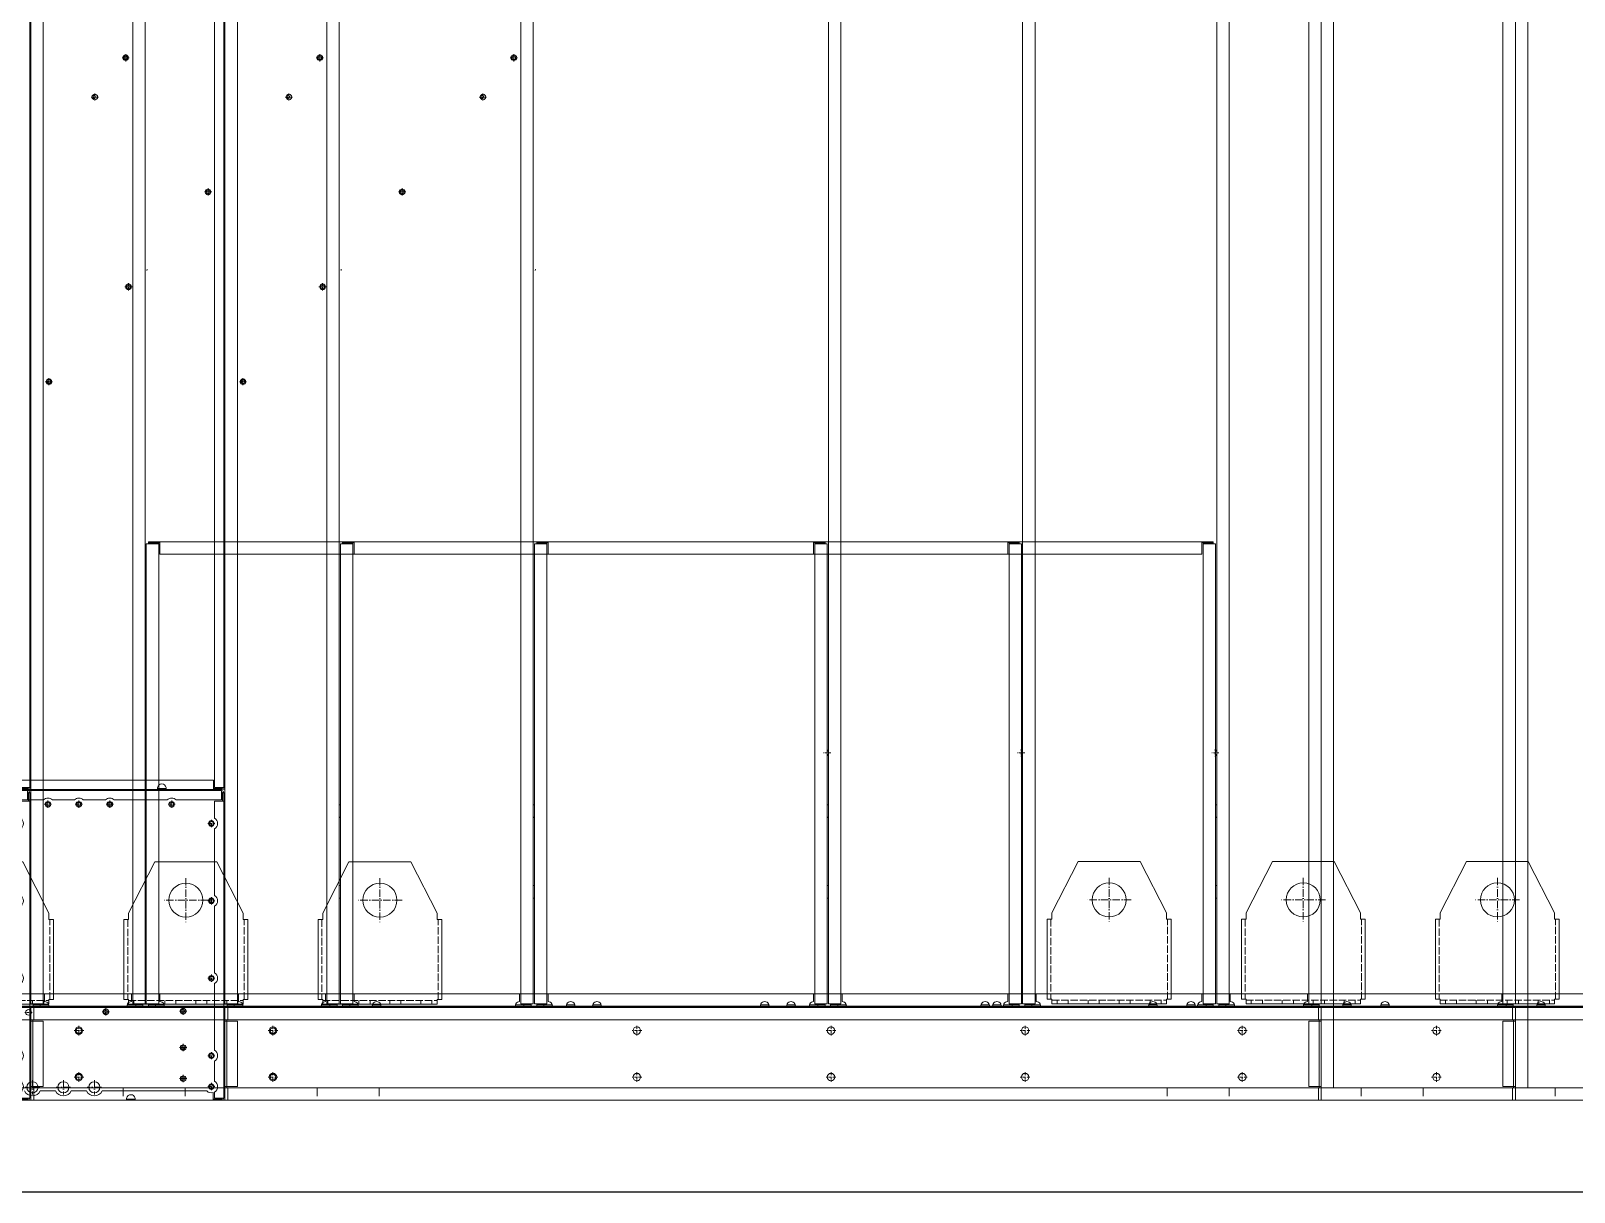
# Model space of a CAD drawing. Header units: millimetres. Extents: x -662642 to 33419, y -141169 to 23423.
# Drawn here: x -651676 to -649183, y -135444 to -133569 of the extents above; entities that cross this region are included whole.
import ezdxf

# ---------------------------------------------------------------- set-up
doc = ezdxf.new("R2010")
doc.units = ezdxf.units.MM
doc.linetypes.add('DASHDOT', pattern=[18.5, 12, -3, 0.5, -3])
doc.linetypes.add('DASHED', pattern=[15, 12, -3])

# ---------------------------------------------------------------- blocks, each defined once
blk = doc.blocks.new('457536')
at = {"color": 7, "lineweight": 5}
for p, q in [((114592.520962, 89152.297332), (114550.020962, 89069.297332)), ((114692.520962, 89152.297332), (114592.520962, 89152.297332)), ((114735.020962, 89069.297332), (114692.520962, 89152.297332)), ((114542.520962, 89059.297332), (114542.520962, 88929.797332)), ((114742.520962, 88929.797332), (114742.520962, 89059.297332)), ((114550.020962, 88922.297332), (114735.020962, 88922.297332))]:
    blk.add_line(p, q, dxfattribs=at)
at = {"color": 7, "linetype": 'DASHDOT', "lineweight": 5}
for p, q in [((114642.520962, 89126.047332), (114642.520962, 89054.547332)), ((114678.270962, 89090.297332), (114606.770962, 89090.297332))]:
    blk.add_line(p, q, dxfattribs=at)
at = {"color": 7, "lineweight": 5, "ltscale": 0.09375}
for p, q in [((114542.520962, 89059.297332), (114550.020962, 89059.297332)), ((114742.520962, 89059.297332), (114735.020962, 89059.297332)), ((114550.020962, 88929.797332), (114542.520962, 88929.797332)), ((114550.020962, 88922.297332), (114550.020962, 88929.797332)), ((114735.020962, 88929.797332), (114742.520962, 88929.797332)), ((114735.020962, 88922.297332), (114735.020962, 88929.797332))]:
    blk.add_line(p, q, dxfattribs=at)
at = {"color": 7, "linetype": 'DASHED', "lineweight": 5}
for p, q in [((114548.520962, 89059.297332), (114548.520962, 88929.797332)), ((114736.520962, 88929.797332), (114736.520962, 89059.297332)), ((114550.020962, 88928.297332), (114735.020962, 88928.297332))]:
    blk.add_line(p, q, dxfattribs=at)
at = {"color": 7, "lineweight": 5, "ltscale": 0.125}
for p, q in [((114550.020962, 89059.297332), (114550.020962, 89069.297332)), ((114735.020962, 89069.297332), (114735.020962, 89059.297332))]:
    blk.add_line(p, q, dxfattribs=at)
at = {"color": 7, "linetype": 'DASHED', "lineweight": 5, "ltscale": 0.075}
for p, q in [((114558.520962, 88928.297332), (114558.520962, 88922.297332)), ((114576.520962, 88928.297332), (114576.520962, 88922.297332)), ((114608.520962, 88928.297332), (114608.520962, 88922.297332)), ((114626.520962, 88928.297332), (114626.520962, 88922.297332)), ((114658.520962, 88928.297332), (114658.520962, 88922.297332)), ((114676.520962, 88928.297332), (114676.520962, 88922.297332)), ((114708.520962, 88928.297332), (114708.520962, 88922.297332)), ((114726.520962, 88928.297332), (114726.520962, 88922.297332))]:
    blk.add_line(p, q, dxfattribs=at)
at = {"color": 7, "lineweight": 5}
blk.add_circle((114642.520962, 89090.297332), 27.5, dxfattribs=at)
blk = doc.blocks.new('1')
at = {"color": 7, "lineweight": 20}
for p, q in [((15104.6, 9264), (15104.6, 12705)), ((15124.6, 12705), (15124.6, 9264)), ((15582.6, 9264), (15582.6, 12705)), ((15602.6, 12705), (15602.6, 9264)), ((16706.6, 9264), (16706.6, 12705)), ((17502.6, 12705), (17502.6, 9264)), ((17522.6, 12688.5), (17522.6, 9128.5)), ((15087.6, 12463.4), (15087.6, 9613.6)), ((15102.6, 9613.6), (15102.6, 12463.4)), ((17482.6, 11437.5), (17482.6, 9264)), ((16726.6, 9264), (16726.6, 11385.5)), ((15604.6, 9264), (15604.6, 10007)), ((15624.6, 10007), (15624.6, 9264)), ((15626.6, 10010.5), (16682.6, 10010.5)), ((16684.6, 9264), (16684.6, 10007)), ((16704.6, 10007), (16704.6, 9264)), ((16682.6, 9990.5), (15626.6, 9990.5)), ((15086, 9625.5), (14120.2, 9625.5)), ((15099.1, 9608.5), (12106.1, 9608.5)), ((14210.3, 9610.5), (14995.8, 9610.5)), ((15009.3, 9610.5), (15086, 9610.5)), ((14811.4, 9593.5), (14775.7, 9593.5)), ((14861.4, 9593.5), (14825.7, 9593.5)), ((14911.4, 9593.5), (14875.7, 9593.5)), ((15011.4, 9593.5), (14925.7, 9593.5)), ((15099.1, 9593.5), (15025.7, 9593.5)), ((15087.6, 9564.2), (15087.6, 9591.5)), ((15102.6, 9112), (15102.6, 9591.5)), ((15087.6, 9439.2), (15087.6, 9546.9)), ((15087.6, 9314.2), (15087.6, 9421.9)), ((15087.6, 9189.2), (15087.6, 9296.9)), ((15126.6, 9280.5), (15580.6, 9280.5)), ((15626.6, 9280.5), (16682.6, 9280.5)), ((16728.6, 9280.5), (17480.6, 9280.5)), ((17497.9, 9258.5), (15109.3, 9258.5)), ((15573.6, 9260.5), (15133.6, 9260.5)), ((16294.6, 9260.1), (15144.6, 9260.1)), ((15969.6, 9260.5), (15633.6, 9260.5)), ((16325.6, 9260.5), (15983.6, 9260.5)), ((17462.6, 9260.1), (16312.6, 9260.1)), ((16675.6, 9260.5), (16339.6, 9260.5)), ((16971.6, 9260.5), (16735.6, 9260.5)), ((17223.6, 9260.5), (16985.6, 9260.5)), ((17473.6, 9260.5), (17237.6, 9260.5)), ((15104.6, 9238.5), (17502.6, 9238.5)), ((15104.6, 9130.5), (15104.6, 9236.5)), ((15107.8, 9236.5), (15107.8, 9130.5)), ((15109.3, 9238.5), (17497.9, 9238.5)), ((15124.6, 9130.5), (15124.6, 9236.5)), ((17482.6, 9236.5), (17482.6, 9130.5)), ((17499.4, 9130.5), (17499.4, 9236.5)), ((17502.6, 9236.5), (17502.6, 9130.5)), ((17502.6, 9130.5), (17502.6, 9236.5)), ((15087.6, 9139.2), (15087.6, 9171.9)), ((15253.6, 9128.5), (15104.6, 9128.5)), ((17497.9, 9128.5), (15109.3, 9128.5)), ((17253.6, 9128.5), (15353.6, 9128.5)), ((17502.6, 9128.5), (17353.6, 9128.5)), ((14945.8, 9108.5), (14059.3, 9108.5)), ((14830.9, 9123.5), (14806.2, 9123.5)), ((14880.9, 9123.5), (14856.2, 9123.5)), ((15075.4, 9123.5), (14906.2, 9123.5)), ((15085.6, 9108.5), (14959.3, 9108.5)), ((17502.6, 9108.5), (15104.6, 9108.5)), ((15109.3, 9108.5), (17497.9, 9108.5))]:
    blk.add_line(p, q, dxfattribs=at)
at = {"color": 7, "linetype": 'DASHDOT', "lineweight": 20, "ltscale": 0.292499}
for p, q in [((15571.3, 10797.8), (15571.3, 10786.1)), ((15521.4, 10734.4), (15521.4, 10722.7)), ((15262.3, 10427.9), (15262.3, 10416.2)), ((16710.2, 9669.6), (16698.5, 9669.6))]:
    blk.add_line(p, q, dxfattribs=at)
at = {"color": 7, "linetype": 'DASHDOT', "lineweight": 20, "ltscale": 0.195001}
for p, q in [((15571.3, 10795.8), (15571.3, 10788)), ((15262.2, 10426), (15262.2, 10418.2)), ((15133.7, 10272.8), (15133.7, 10265))]:
    blk.add_line(p, q, dxfattribs=at)
at = {"color": 7, "linetype": 'DASHDOT', "lineweight": 20, "ltscale": 0.2925}
for p, q in [((15577.1, 10791.9), (15565.4, 10791.9)), ((15527.2, 10728.5), (15515.5, 10728.5)), ((15396.6, 10575.2), (15384.9, 10575.2)), ((15268.1, 10422), (15256.4, 10422)), ((15139.5, 10268.8), (15127.8, 10268.8)), ((16704.4, 9675.5), (16704.4, 9663.8)), ((14824.4, 9586.5), (14812.7, 9586.5)), ((14818.6, 9592.4), (14818.6, 9580.7)), ((14874.4, 9586.5), (14862.7, 9586.5)), ((14868.6, 9592.4), (14868.6, 9580.7)), ((14924.4, 9586.5), (14912.7, 9586.5)), ((14918.6, 9592.4), (14918.6, 9580.7)), ((15024.4, 9586.5), (15012.7, 9586.5)), ((15018.6, 9592.4), (15018.6, 9580.7)), ((15088.4, 9555.5), (15076.7, 9555.5)), ((15082.6, 9561.4), (15082.6, 9549.7)), ((15088.4, 9430.5), (15076.7, 9430.5)), ((15082.6, 9436.4), (15082.6, 9424.7)), ((15088.4, 9305.5), (15076.7, 9305.5)), ((15082.6, 9311.4), (15082.6, 9299.7)), ((14792.9, 9250.4), (14781.2, 9250.4)), ((14917.9, 9251.4), (14906.2, 9251.4)), ((14912.1, 9257.3), (14912.1, 9245.6)), ((15042.9, 9252.3), (15031.2, 9252.3)), ((15037.1, 9258.2), (15037.1, 9246.5)), ((15037.1, 9199.4), (15037.1, 9187.7)), ((15042.9, 9193.5), (15031.2, 9193.5)), ((15088.4, 9180.5), (15076.7, 9180.5)), ((15082.6, 9186.4), (15082.6, 9174.7)), ((15037.1, 9149.4), (15037.1, 9137.7)), ((15042.9, 9143.5), (15031.2, 9143.5)), ((15088.4, 9130.5), (15076.7, 9130.5)), ((15082.6, 9136.4), (15082.6, 9124.7))]:
    blk.add_line(p, q, dxfattribs=at)
at = {"color": 7, "linetype": 'DASHDOT', "lineweight": 20, "ltscale": 0.195}
for p, q in [((15575.2, 10791.9), (15567.4, 10791.9)), ((15523.2, 10728.5), (15515.4, 10728.5)), ((15394.7, 10575.3), (15386.9, 10575.3)), ((15266.1, 10422.1), (15258.3, 10422.1)), ((15137.6, 10268.9), (15129.8, 10268.9)), ((14915.5, 9251.4), (14907.7, 9251.4)), ((14911.6, 9255.3), (14911.6, 9247.5)), ((15040.5, 9252.4), (15032.7, 9252.4)), ((15036.6, 9256.3), (15036.6, 9248.5)), ((15040.5, 9193.5), (15032.7, 9193.5)), ((15036.6, 9197.4), (15036.6, 9189.6)), ((15040.5, 9143.5), (15032.7, 9143.5)), ((15036.6, 9147.4), (15036.6, 9139.6))]:
    blk.add_line(p, q, dxfattribs=at)
at = {"color": 7, "linetype": 'DASHDOT', "lineweight": 20, "ltscale": 0.194998}
for p, q in [((15519.3, 10732.4), (15519.3, 10724.6)), ((15390.8, 10579.2), (15390.8, 10571.4))]:
    blk.add_line(p, q, dxfattribs=at)
at = {"color": 7, "linetype": 'DASHDOT', "lineweight": 20, "ltscale": 0.292502}
for p, q in [((15390.8, 10581.1), (15390.8, 10569.4)), ((15133.7, 10274.7), (15133.7, 10263))]:
    blk.add_line(p, q, dxfattribs=at)
at = {"color": 7, "lineweight": 20, "ltscale": 0.050782}
blk.add_line((15605.6, 10448.6), (15606, 10450.6), dxfattribs=at)
at = {"color": 7, "lineweight": 20, "ltscale": 0.077786}
blk.add_line((15104.6, 10268.4), (15102.6, 10266), dxfattribs=at)
at = {"color": 7, "lineweight": 20, "ltscale": 0.05349}
blk.add_line((15102.6, 10211.2), (15104.6, 10210.4), dxfattribs=at)
blk.add_line((15102.6, 10211.2), (15104.6, 10210.4), dxfattribs=at)
at = {"color": 7, "lineweight": 20, "ltscale": 0.039896}
blk.add_line((15104.1, 10205.2), (15102.6, 10205.8), dxfattribs=at)
at = {"color": 7, "lineweight": 20, "ltscale": 0.012708}
for p, q in [((15104.1, 10205.2), (15104.6, 10205.2)), ((15104.1, 9633), (15104.6, 9633)), ((15104.6, 9633), (15104.1, 9633))]:
    blk.add_line(p, q, dxfattribs=at)
at = {"color": 7, "lineweight": 20, "ltscale": 0.0875}
for p, q in [((15604.6, 10007), (15608.1, 10007)), ((15626.6, 10010.5), (15626.6, 10007)), ((16682.6, 10010.5), (16682.6, 10007)), ((16704.6, 10007), (16701.1, 10007)), ((15099.1, 9608.5), (15099.1, 9605)), ((15102.6, 9591.5), (15099.1, 9591.5)), ((15104.6, 9264), (15108.1, 9264)), ((15602.6, 9264), (15599.1, 9264)), ((15604.6, 9264), (15608.1, 9264)), ((16704.6, 9264), (16701.1, 9264)), ((16706.6, 9264), (16710.1, 9264)), ((17502.6, 9264), (17499.1, 9264)), ((15085.6, 9108.5), (15085.6, 9112)), ((15102.6, 9112), (15099.1, 9112))]:
    blk.add_line(p, q, dxfattribs=at)
at = {"color": 7, "lineweight": 20, "ltscale": 0.4625}
for p, q in [((15608.1, 10010.5), (15626.6, 10010.5)), ((15626.6, 10008.5), (15608.1, 10008.5)), ((16682.6, 10010.5), (16701.1, 10010.5)), ((16701.1, 10008.5), (16682.6, 10008.5)), ((15104.1, 9633), (15104.1, 9614.5)), ((15104.1, 9633), (15104.1, 9614.5))]:
    blk.add_line(p, q, dxfattribs=at)
at = {"color": 7, "lineweight": 20, "ltscale": 0.05}
for p, q in [((15608.1, 10010.5), (15608.1, 10008.5)), ((16701.1, 10010.5), (16701.1, 10008.5)), ((15102.6, 9605), (15100.6, 9605)), ((15604.6, 9585.5), (15602.6, 9585.5)), ((15604.6, 9585.5), (15602.6, 9585.5)), ((16706.6, 9585.5), (16704.6, 9585.5)), ((16706.6, 9585.5), (16704.6, 9585.5)), ((15602.6, 9565.5), (15604.6, 9565.5)), ((15602.6, 9565.1), (15604.6, 9565.1)), ((16704.6, 9565.5), (16706.6, 9565.5)), ((16704.6, 9565.5), (16706.6, 9565.5)), ((16704.6, 9565.1), (16706.6, 9565.1)), ((15604.6, 9455.5), (15602.6, 9455.5)), ((15604.6, 9455.5), (15602.6, 9455.5)), ((15604.6, 9455.1), (15602.6, 9455.1)), ((16706.6, 9455.5), (16704.6, 9455.5)), ((16706.6, 9455.5), (16704.6, 9455.5)), ((16706.6, 9455.1), (16704.6, 9455.1)), ((15602.6, 9435.1), (15604.6, 9435.1)), ((16704.6, 9435.1), (16706.6, 9435.1)), ((15108.1, 9260.5), (15108.1, 9262.5)), ((15119.6, 9260.5), (15119.6, 9262.5)), ((15587.6, 9260.5), (15587.6, 9262.5)), ((15599.1, 9260.5), (15599.1, 9262.5)), ((15608.1, 9260.5), (15608.1, 9262.5)), ((15619.6, 9260.5), (15619.6, 9262.5)), ((16689.6, 9260.5), (16689.6, 9262.5)), ((16701.1, 9260.5), (16701.1, 9262.5)), ((16710.1, 9260.5), (16710.1, 9262.5)), ((16721.6, 9260.5), (16721.6, 9262.5)), ((17487.6, 9260.5), (17487.6, 9262.5)), ((17499.1, 9260.5), (17499.1, 9262.5)), ((15104.6, 9236.5), (15104.6, 9238.5)), ((15107.8, 9236.5), (15107.8, 9238.5)), ((15107.8, 9236.5), (15107.8, 9238.5)), ((17499.4, 9238.5), (17499.4, 9236.5)), ((17502.6, 9236.5), (17502.6, 9238.5)), ((15104.6, 9128.5), (15104.6, 9130.5)), ((15107.8, 9128.5), (15107.8, 9130.5)), ((15107.8, 9128.5), (15107.8, 9130.5)), ((17499.4, 9130.5), (17499.4, 9128.5)), ((17502.6, 9128.5), (17502.6, 9130.5)), ((14945.8, 9108.5), (14945.8, 9110.5)), ((14959.3, 9108.5), (14959.3, 9110.5)), ((15099.1, 9108.5), (15099.1, 9110.5))]:
    blk.add_line(p, q, dxfattribs=at)
at = {"color": 7, "lineweight": 20, "ltscale": 0.0375}
for p, q in [((15608.1, 10008.5), (15608.1, 10007)), ((16701.1, 10008.5), (16701.1, 10007)), ((15100.6, 9605), (15099.1, 9605)), ((15099.5, 9612.1), (15099.5, 9613.6)), ((15108.1, 9262.5), (15108.1, 9264)), ((15599.1, 9262.5), (15599.1, 9264)), ((15608.1, 9262.5), (15608.1, 9264)), ((16701.1, 9262.5), (16701.1, 9264)), ((16710.1, 9262.5), (16710.1, 9264)), ((17499.1, 9262.5), (17499.1, 9264)), ((15107.8, 9236.5), (15109.3, 9236.5)), ((17499.4, 9236.5), (17497.9, 9236.5)), ((15099.1, 9110.5), (15099.1, 9112))]:
    blk.add_line(p, q, dxfattribs=at)
at = {"color": 7, "lineweight": 20, "ltscale": 0.4125}
for p, q in [((15608.1, 10007), (15624.6, 10007)), ((15626.6, 9990.5), (15626.6, 10007)), ((16682.6, 10007), (16682.6, 9990.5)), ((16684.6, 10007), (16701.1, 10007)), ((15124.6, 9264), (15108.1, 9264)), ((15599.1, 9264), (15582.6, 9264)), ((15624.6, 9264), (15608.1, 9264)), ((16701.1, 9264), (16684.6, 9264)), ((16726.6, 9264), (16710.1, 9264)), ((17499.1, 9264), (17482.6, 9264))]:
    blk.add_line(p, q, dxfattribs=at)
at = {"color": 7, "lineweight": 20, "ltscale": 0.2975}
for p, q in [((15086, 9613.6), (15086, 9625.5)), ((15087.6, 9613.6), (15099.5, 9613.6))]:
    blk.add_line(p, q, dxfattribs=at)
at = {"color": 7, "lineweight": 20, "ltscale": 0.168029}
for p, q in [((14995.8, 9612.1), (15002.6, 9612.1)), ((14995.8, 9610.5), (15002.6, 9610.5)), ((15009.3, 9612.1), (15002.6, 9612.1)), ((15009.3, 9610.5), (15002.6, 9610.5))]:
    blk.add_line(p, q, dxfattribs=at)
at = {"color": 7, "lineweight": 20, "ltscale": 0.04}
for p, q in [((14995.8, 9610.5), (14995.8, 9612.1)), ((15009.3, 9610.5), (15009.3, 9612.1)), ((15099.5, 9610.5), (15099.5, 9612.1)), ((15144.6, 9258.5), (15144.6, 9260.1)), ((16294.6, 9258.5), (16294.6, 9260.1)), ((16312.6, 9258.5), (16312.6, 9260.1)), ((17462.6, 9258.5), (17462.6, 9260.1))]:
    blk.add_line(p, q, dxfattribs=at)
at = {"color": 7, "lineweight": 20, "ltscale": 0.0775}
for p, q in [((15086, 9610.5), (15086, 9613.6)), ((15102.6, 9613.6), (15099.5, 9613.6))]:
    blk.add_line(p, q, dxfattribs=at)
at = {"color": 7, "lineweight": 20, "ltscale": 0.3375}
for p, q in [((15099.5, 9612.1), (15086, 9612.1)), ((15086, 9610.5), (15099.5, 9610.5)), ((15100.6, 9591.5), (15100.6, 9605)), ((15102.6, 9605), (15102.6, 9591.5)), ((15085.6, 9110.5), (15099.1, 9110.5)), ((15099.1, 9108.5), (15085.6, 9108.5))]:
    blk.add_line(p, q, dxfattribs=at)
at = {"color": 7, "lineweight": 20, "ltscale": 0.2875}
for p, q in [((15099.1, 9593.5), (15099.1, 9605)), ((15087.6, 9591.5), (15099.1, 9591.5)), ((15108.1, 9262.5), (15119.6, 9262.5)), ((15119.6, 9260.5), (15108.1, 9260.5)), ((15587.6, 9262.5), (15599.1, 9262.5)), ((15599.1, 9260.5), (15587.6, 9260.5)), ((15608.1, 9262.5), (15619.6, 9262.5)), ((15619.6, 9260.5), (15608.1, 9260.5)), ((16689.6, 9262.5), (16701.1, 9262.5)), ((16701.1, 9260.5), (16689.6, 9260.5)), ((16710.1, 9262.5), (16721.6, 9262.5)), ((16721.6, 9260.5), (16710.1, 9260.5)), ((17487.6, 9262.5), (17499.1, 9262.5)), ((17499.1, 9260.5), (17487.6, 9260.5)), ((15087.6, 9112), (15099.1, 9112))]:
    blk.add_line(p, q, dxfattribs=at)
at = {"color": 7, "lineweight": 20, "ltscale": 0.114792}
blk.add_line((15099.5, 9613), (15104.1, 9613), dxfattribs=at)
at = {"color": 7, "lineweight": 20, "ltscale": 0.114793}
blk.add_line((15104.1, 9611), (15099.5, 9611), dxfattribs=at)
at = {"color": 7, "lineweight": 20, "ltscale": 0.037293}
blk.add_line((15102.6, 9614.5), (15104.1, 9614.5), dxfattribs=at)
at = {"color": 7, "lineweight": 20, "ltscale": 0.037353}
blk.add_line((15104.1, 9614.5), (15102.6, 9614.5), dxfattribs=at)
at = {"color": 7, "lineweight": 20, "ltscale": 0.319497}
for p, q in [((15126.6, 9280.5), (15126.6, 9267.8)), ((15580.6, 9280.5), (15580.6, 9267.8)), ((15626.6, 9280.5), (15626.6, 9267.8)), ((16682.6, 9280.5), (16682.6, 9267.8)), ((16728.6, 9280.5), (16728.6, 9267.8)), ((17480.6, 9280.5), (17480.6, 9267.8))]:
    blk.add_line(p, q, dxfattribs=at)
at = {"color": 7, "lineweight": 20, "ltscale": 0.1175}
for p, q in [((15109.3, 9258.5), (15104.6, 9258.5)), ((15109.3, 9258.5), (15109.3, 9253.8)), ((17502.6, 9258.5), (17497.9, 9258.5)), ((17497.9, 9258.5), (17497.9, 9253.8)), ((15104.6, 9130.5), (15109.3, 9130.5)), ((17502.6, 9130.5), (17497.9, 9130.5)), ((15109.3, 9108.5), (15109.3, 9113.2)), ((17497.9, 9108.5), (17497.9, 9113.2))]:
    blk.add_line(p, q, dxfattribs=at)
at = {"color": 7, "lineweight": 20, "ltscale": 0.16}
for p, q in [((15104.6, 9252.1), (15104.6, 9258.5)), ((17502.6, 9258.5), (17502.6, 9252.1)), ((15104.6, 9108.5), (15104.6, 9114.9)), ((17502.6, 9114.9), (17502.6, 9108.5))]:
    blk.add_line(p, q, dxfattribs=at)
at = {"color": 7, "lineweight": 20, "ltscale": 0.34}
for p, q in [((15104.6, 9252.1), (15104.6, 9238.5)), ((17502.6, 9238.5), (17502.6, 9252.1)), ((15104.6, 9128.5), (15104.6, 9114.9)), ((15253.6, 9114.9), (15253.6, 9128.5)), ((15353.6, 9128.5), (15353.6, 9114.9)), ((17253.6, 9114.9), (17253.6, 9128.5)), ((17353.6, 9128.5), (17353.6, 9114.9)), ((17502.6, 9114.9), (17502.6, 9128.5))]:
    blk.add_line(p, q, dxfattribs=at)
at = {"color": 7, "lineweight": 20, "ltscale": 0.3825}
for p, q in [((15109.3, 9253.8), (15109.3, 9238.5)), ((17497.9, 9238.5), (17497.9, 9253.8)), ((15124.6, 9236.5), (15109.3, 9236.5)), ((17497.9, 9236.5), (17482.6, 9236.5)), ((15109.3, 9130.5), (15124.6, 9130.5)), ((15109.3, 9128.5), (15109.3, 9113.2)), ((17482.6, 9130.5), (17497.9, 9130.5)), ((17497.9, 9113.2), (17497.9, 9128.5))]:
    blk.add_line(p, q, dxfattribs=at)
at = {"color": 7, "lineweight": 20, "ltscale": 0.175}
for p, q in [((15119.6, 9262.5), (15126.6, 9262.5)), ((15119.6, 9260.5), (15126.6, 9260.5)), ((15133.6, 9260.5), (15126.6, 9260.5)), ((15573.6, 9260.5), (15580.6, 9260.5)), ((15580.6, 9262.5), (15587.6, 9262.5)), ((15580.6, 9260.5), (15587.6, 9260.5)), ((15619.6, 9262.5), (15626.6, 9262.5)), ((15619.6, 9260.5), (15626.6, 9260.5)), ((15633.6, 9260.5), (15626.6, 9260.5)), ((15983.6, 9260.5), (15969.6, 9260.5)), ((16325.6, 9260.5), (16332.6, 9260.5)), ((16332.6, 9260.5), (16339.6, 9260.5)), ((16675.6, 9260.5), (16682.6, 9260.5)), ((16682.6, 9262.5), (16689.6, 9262.5)), ((16682.6, 9260.5), (16689.6, 9260.5)), ((16721.6, 9262.5), (16728.6, 9262.5)), ((16721.6, 9260.5), (16728.6, 9260.5)), ((16735.6, 9260.5), (16728.6, 9260.5)), ((16971.6, 9260.5), (16978.6, 9260.5)), ((16985.6, 9260.5), (16978.6, 9260.5)), ((17223.6, 9260.5), (17237.6, 9260.5)), ((17473.6, 9260.5), (17487.6, 9260.5)), ((17480.6, 9262.5), (17487.6, 9262.5))]:
    blk.add_line(p, q, dxfattribs=at)
at = {"color": 7, "lineweight": 20, "ltscale": 0.164795}
for p, q in [((15133.2, 9262.5), (15126.6, 9262.5)), ((15574, 9262.5), (15580.6, 9262.5)), ((15633.2, 9262.5), (15626.6, 9262.5)), ((15976.6, 9262.5), (15970, 9262.5)), ((15983.2, 9262.5), (15976.6, 9262.5)), ((16326, 9262.5), (16332.6, 9262.5)), ((16332.6, 9262.5), (16339.2, 9262.5)), ((16676, 9262.5), (16682.6, 9262.5)), ((16735.2, 9262.5), (16728.6, 9262.5)), ((16972, 9262.5), (16978.6, 9262.5)), ((16985.2, 9262.5), (16978.6, 9262.5)), ((17224, 9262.5), (17230.6, 9262.5)), ((17230.6, 9262.5), (17237.2, 9262.5)), ((17474, 9262.5), (17480.6, 9262.5))]:
    blk.add_line(p, q, dxfattribs=at)
at = {"color": 7, "lineweight": 20, "ltscale": 0.45}
blk.add_line((16294.6, 9260.1), (16312.6, 9260.1), dxfattribs=at)
at = {"color": 7, "lineweight": 20, "ltscale": 0.010005}
for p, q in [((17367.6, 9260.1), (17367.6, 9260.5)), ((17418.1, 9260.1), (17418.1, 9260.5)), ((17432.1, 9260.1), (17432.1, 9260.5))]:
    blk.add_line(p, q, dxfattribs=at)
at = {"color": 7, "lineweight": 20, "ltscale": 0.250004}
blk.add_line((17472.6, 9260.1), (17462.6, 9260.1), dxfattribs=at)
at = {"color": 7, "lineweight": 20, "ltscale": 0.25}
blk.add_line((17482.6, 9260.1), (17472.6, 9260.1), dxfattribs=at)
at = {"color": 7, "lineweight": 20, "ltscale": 0.01}
blk.add_line((17482.6, 9260.1), (17482.6, 9260.5), dxfattribs=at)
at = {"color": 7, "lineweight": 20, "ltscale": 0.39}
for p, q in [((17502.6, 9252.1), (17502.6, 9236.5)), ((17502.6, 9130.5), (17502.6, 9114.9))]:
    blk.add_line(p, q, dxfattribs=at)
at = {"color": 7, "lineweight": 20, "ltscale": 0.000462809}
blk.add_line((17502.6, 9249), (17502.6, 9249), dxfattribs=at)
at = {"color": 7, "lineweight": 20, "ltscale": 0.08}
for p, q in [((15104.6, 9236.5), (15107.8, 9236.5)), ((17499.4, 9236.5), (17502.6, 9236.5)), ((15107.8, 9130.5), (15104.6, 9130.5)), ((17502.6, 9130.5), (17499.4, 9130.5))]:
    blk.add_line(p, q, dxfattribs=at)
at = {"color": 7, "linetype": 'DASHDOT', "lineweight": 20, "ltscale": 0.39}
for p, q in [((15182.1, 9228.8), (15182.1, 9213.2)), ((16397.1, 9228.8), (16397.1, 9213.2)), ((17375.1, 9228.8), (17375.1, 9213.2)), ((15189.9, 9221), (15174.3, 9221)), ((15182.1, 9153.8), (15182.1, 9138.2)), ((16397.1, 9153.8), (16397.1, 9138.2)), ((17375.1, 9153.8), (17375.1, 9138.2)), ((15189.9, 9146), (15174.3, 9146))]:
    blk.add_line(p, q, dxfattribs=at)
at = {"color": 7, "linetype": 'DASHDOT', "lineweight": 20, "ltscale": 0.389999}
for p, q in [((16404.9, 9221), (16389.3, 9221)), ((16404.9, 9146), (16389.3, 9146))]:
    blk.add_line(p, q, dxfattribs=at)
at = {"color": 7, "linetype": 'DASHDOT', "lineweight": 20, "ltscale": 0.389996}
for p, q in [((17382.9, 9221), (17367.3, 9221)), ((17382.9, 9146), (17367.3, 9146))]:
    blk.add_line(p, q, dxfattribs=at)
at = {"color": 7, "linetype": 'DASHDOT', "lineweight": 20}
for p, q in [((14805.3, 9129.5), (14781.9, 9129.5)), ((14793.6, 9141.2), (14793.6, 9117.8)), ((14855.3, 9129.5), (14831.9, 9129.5)), ((14843.6, 9141.2), (14843.6, 9117.8)), ((14905.3, 9129.5), (14881.9, 9129.5)), ((14893.6, 9141.2), (14893.6, 9117.8))]:
    blk.add_line(p, q, dxfattribs=at)
at = {"lineweight": 20}
for p, q in [((18602.6, 9128.5), (17502.6, 9128.5)), ((17502.6, 9108.5), (12602.6, 9108.5)), ((18602.6, 9108.5), (17502.6, 9108.5))]:
    blk.add_line(p, q, dxfattribs=at)
at = {"color": 7, "lineweight": 20, "ltscale": 0.169248}
for p, q in [((14945.8, 9110.5), (14952.6, 9110.5)), ((14945.8, 9108.5), (14952.6, 9108.5)), ((14959.3, 9110.5), (14952.6, 9110.5)), ((14959.3, 9108.5), (14952.6, 9108.5))]:
    blk.add_line(p, q, dxfattribs=at)
at = {"color": 7, "lineweight": 20, "ltscale": 0.224015}
blk.add_line((15085.6, 9121), (15085.6, 9112), dxfattribs=at)
at = {"color": 7, "lineweight": 20, "ltscale": 0.245994}
blk.add_line((15087.6, 9112), (15087.6, 9121.9), dxfattribs=at)
at = {"color": 7, "lineweight": 20, "ltscale": 0.000478323}
blk.add_line((15114.1, 9108.5), (15114.1, 9108.5), dxfattribs=at)
at = {"color": 7, "lineweight": 20, "ltscale": 0.000571071}
blk.add_line((15214.9, 9108.5), (15214.9, 9108.5), dxfattribs=at)
at = {"color": 7, "lineweight": 20, "ltscale": 0.000337276}
blk.add_line((15229.3, 9108.5), (15229.3, 9108.5), dxfattribs=at)
at = {"color": 7, "lineweight": 20, "ltscale": 0.000669931}
blk.add_line((15704.5, 9108.5), (15704.4, 9108.5), dxfattribs=at)
at = {"color": 7, "lineweight": 20, "ltscale": 0.000895851}
blk.add_line((15714.1, 9108.5), (15714.1, 9108.5), dxfattribs=at)
at = {"color": 7, "lineweight": 20, "ltscale": 0.000673251}
blk.add_line((16256.3, 9108.5), (16256.3, 9108.5), dxfattribs=at)
at = {"color": 7, "lineweight": 20, "ltscale": 0.000571084}
blk.add_line((16270.8, 9108.5), (16270.7, 9108.5), dxfattribs=at)
at = {"color": 7, "lineweight": 20, "ltscale": 0.000197227}
blk.add_line((16350.8, 9108.5), (16350.8, 9108.5), dxfattribs=at)
at = {"color": 7, "lineweight": 20, "ltscale": 0.000670507}
blk.add_line((16893.1, 9108.5), (16893, 9108.5), dxfattribs=at)
at = {"color": 7, "lineweight": 20, "ltscale": 0.000335273}
blk.add_line((16902.7, 9108.5), (16902.7, 9108.5), dxfattribs=at)
at = {"color": 7, "lineweight": 20, "ltscale": 0.000447819}
blk.add_line((17493.1, 9108.5), (17493, 9108.5), dxfattribs=at)
at = {"color": 7, "lineweight": 20, "ltscale": 0.00043427}
blk.add_line((17502.6, 9118.1), (17502.6, 9118.1), dxfattribs=at)
at = {"ltscale": 500}
blk.add_line((18602.6, 8960.2), (11402.6, 8960.2), dxfattribs=at)
at = {"color": 7, "lineweight": 20}
for centre, radius in [((15571.3, 10791.9), 4.5), ((15571.3, 10791.9), 3), ((15521.4, 10728.5), 4.5), ((15390.8, 10575.2), 4.5), ((15390.8, 10575.3), 3), ((15262.3, 10422), 4.5), ((15262.2, 10422.1), 3), ((15133.7, 10268.8), 4.5), ((15133.7, 10268.9), 3), ((14818.6, 9586.5), 4.5), ((14818.6, 9586.5), 3), ((14868.6, 9586.5), 4.5), ((14868.6, 9586.5), 3), ((14918.6, 9586.5), 4.5), ((14918.6, 9586.5), 3), ((15018.6, 9586.5), 4.5), ((15018.6, 9586.5), 3), ((15082.6, 9555.5), 4.5), ((15082.6, 9555.5), 3), ((15082.6, 9430.5), 4.5), ((15082.6, 9430.5), 3), ((15082.6, 9305.5), 4.5), ((15082.6, 9305.5), 3), ((14787.1, 9250.4), 4.5), ((14912.1, 9251.4), 4.5), ((14911.6, 9251.4), 3), ((15037.1, 9252.3), 4.5), ((15036.6, 9252.4), 3), ((15182.1, 9221), 6), ((15182.1, 9221), 4.5), ((16397.1, 9221), 6), ((17375.1, 9221), 6), ((15037.1, 9193.5), 4.5), ((15036.6, 9193.5), 3), ((15082.6, 9180.5), 4.5), ((15082.6, 9180.5), 3), ((15182.1, 9146), 6), ((15182.1, 9146), 4.5), ((16397.1, 9146), 6), ((17375.1, 9146), 6), ((14793.6, 9129.5), 9), ((14843.6, 9129.5), 9), ((14893.6, 9129.5), 9), ((15037.1, 9143.5), 4.5), ((15036.6, 9143.5), 3), ((15082.6, 9130.5), 4.5), ((15082.6, 9130.5), 3)]:
    blk.add_circle(centre, radius, dxfattribs=at)
for centre, radius, start, end in [((15519.3, 10728.5), 3, 235.822, 127.0122), ((16704.4, 9669.6), 4.5, 61.1523, 87.8201), ((16704.4, 9669.6), 3, 43.6368, 86.7288), ((16704.4, 9669.6), 3, 273.2712, 316.3632), ((16704.4, 9669.6), 4.5, 272.1799, 298.8477), ((15011.7, 9611.8), 16.2, 173.4769, 179.6689), ((15002.6, 9612.4), 7, 9.8709, 170.1291), ((14993.4, 9611.8), 16.2, 0.3311, 6.523), ((15099.1, 9605), 3.5, 0, 90), ((15099.1, 9605), 1.5, 0, 90), ((15104.1, 9614.5), 1.5, 270, 289.8069), ((15104.1, 9614.5), 3.5, 270, 278.3501), ((14818.6, 9586.5), 10, 44.427, 135.573), ((14868.6, 9586.5), 10, 44.427, 135.573), ((14918.6, 9586.5), 10, 44.427, 135.573), ((15018.6, 9586.5), 10, 44.427, 135.573), ((15082.6, 9555.5), 10, 300, 60), ((15082.6, 9430.5), 10, 300, 60), ((15082.6, 9305.5), 10, 300, 60), ((15126.6, 9260.8), 7, 27.9406, 90), ((15580.6, 9260.8), 7, 90, 152.0594), ((15626.6, 9260.8), 7, 27.9406, 90), ((15976.6, 9260.8), 7, 27.9406, 152.0594), ((16332.6, 9260.8), 7, 27.9406, 152.0594), ((16682.6, 9260.8), 7, 90, 152.0594), ((16728.6, 9260.8), 7, 27.9406, 90), ((16978.6, 9260.8), 7, 27.9406, 152.0594), ((17230.6, 9260.8), 7, 27.9406, 152.0594), ((17480.6, 9260.8), 7, 90, 152.0594), ((15082.6, 9180.5), 10, 300, 60), ((15082.6, 9130.5), 10, 300, 60), ((14793.6, 9129.5), 14, 205.3769, 334.6231), ((14843.6, 9129.5), 14, 205.3769, 334.6231), ((14893.6, 9129.5), 14, 205.3769, 334.6231), ((14952.6, 9110.5), 7, 12.3736, 167.6264), ((15019.1, 9112), 3.5, 269.755, 270), ((15054.1, 9112), 3.5, 270, 270.245), ((15064.1, 9112), 3.5, 269.755, 270), ((15082.6, 9130.5), 10, 224.427, 287.4576), ((15099.1, 9112), 1.5, 270, 0), ((15099.1, 9112), 3.5, 270, 0), ((15149.3, 9113.2), 4.7, 269.7272, 270), ((15151, 9114.9), 6.4, 269.7738, 270), ((15213.2, 9114.9), 6.4, 270, 270.2365), ((16336.4, 9113.2), 4.7, 270, 270.2728), ((16383.5, 9114.9), 6.4, 269.7738, 270), ((16445.7, 9114.9), 6.4, 270, 270.2365), ((17344, 9114.9), 6.4, 269.7608, 270), ((17406.2, 9114.9), 6.4, 270, 270.229), ((17457.9, 9113.2), 4.7, 270, 270.2728)]:
    blk.add_arc(centre, radius, start, end, dxfattribs=at)
for points in [[(14995.6, 9612.5), (14995.6, 9612.4), (14995.6, 9612.3), (14995.7, 9612.2), (14995.8, 9612.1), (14995.8, 9612.1)], [(15009.6, 9612.5), (15009.5, 9612.4), (15009.5, 9612.3), (15009.4, 9612.2), (15009.4, 9612.1), (15009.3, 9612.1)], [(14945.6, 9109.7), (14945.6, 9110.1), (14945.6, 9110.6), (14945.6, 9111.1), (14945.7, 9111.5), (14945.7, 9112)], [(14945.6, 9110.7), (14945.6, 9110.7), (14945.7, 9110.6), (14945.7, 9110.6), (14945.7, 9110.5), (14945.8, 9110.5)], [(14959.5, 9110.7), (14959.5, 9110.7), (14959.5, 9110.6), (14959.4, 9110.6), (14959.4, 9110.5), (14959.3, 9110.5)], [(14959.4, 9112), (14959.5, 9111.5), (14959.5, 9111.1), (14959.6, 9110.6), (14959.6, 9110.1), (14959.6, 9109.7)]]:
    blk.add_open_spline(points, degree=5, dxfattribs=at)
for points, knots in [([(14995.6, 9611.9), (14995.6, 9611.6), (14995.6, 9611.3), (14995.6, 9611), (14995.7, 9610.7), (14995.8, 9610.6), (14995.8, 9610.5), (14995.8, 9610.5), (14995.8, 9610.5)], [0, 0, 0, 0, 0, 0, 3.570616, 3.570616, 3.570616, 4.974883, 4.974883, 4.974883, 4.974883, 4.974883, 4.974883]), ([(15009.6, 9611.9), (15009.6, 9611.6), (15009.6, 9611.3), (15009.5, 9611), (15009.5, 9610.7), (15009.4, 9610.6), (15009.4, 9610.5), (15009.3, 9610.5), (15009.3, 9610.5)], [0, 0, 0, 0, 0, 0, 3.570616, 3.570616, 3.570616, 4.974883, 4.974883, 4.974883, 4.974883, 4.974883, 4.974883]), ([(15132.8, 9264), (15132.9, 9263.5), (15133.1, 9263), (15133.2, 9262.5), (15133.4, 9261.6), (15133.5, 9261), (15133.5, 9260.8), (15133.6, 9260.6), (15133.6, 9260.6), (15133.6, 9260.5), (15133.6, 9260.5), (15133.6, 9260.5)], [0, 0, 0, 0, 0, 0, 5.019575, 5.019575, 5.019575, 8.671425, 8.671425, 8.671425, 8.70839, 8.70839, 8.70839, 8.70839, 8.70839, 8.70839]), ([(15574.4, 9264), (15574.2, 9263.5), (15574.1, 9263), (15574, 9262.5), (15573.8, 9261.6), (15573.7, 9261), (15573.6, 9260.8), (15573.6, 9260.6), (15573.6, 9260.6), (15573.6, 9260.5), (15573.6, 9260.5), (15573.6, 9260.5)], [0, 0, 0, 0, 0, 0, 5.019575, 5.019575, 5.019575, 8.671425, 8.671425, 8.671425, 8.70839, 8.70839, 8.70839, 8.70839, 8.70839, 8.70839]), ([(15632.8, 9264), (15632.9, 9263.5), (15633.1, 9263), (15633.2, 9262.5), (15633.4, 9261.6), (15633.5, 9261), (15633.5, 9260.8), (15633.6, 9260.6), (15633.6, 9260.6), (15633.6, 9260.5), (15633.6, 9260.5), (15633.6, 9260.5)], [0, 0, 0, 0, 0, 0, 5.019575, 5.019575, 5.019575, 8.671425, 8.671425, 8.671425, 8.70839, 8.70839, 8.70839, 8.70839, 8.70839, 8.70839]), ([(15969.6, 9260.5), (15969.6, 9260.5), (15969.6, 9260.5), (15969.6, 9260.7), (15969.6, 9260.8), (15969.6, 9260.9), (15969.6, 9261), (15969.7, 9261.5), (15969.9, 9262.2), (15970, 9262.8), (15970.2, 9263.4), (15970.4, 9264), (15970.4, 9264), (15970.4, 9264), (15970.4, 9264)], [0, 0, 0, 0, 0, 0, 0.181509, 0.181509, 0.181509, 1.935967, 1.935967, 1.935967, 7.795509, 7.795509, 7.795509, 7.864561, 7.864561, 7.864561, 7.864561, 7.864561, 7.864561]), ([(15983.6, 9260.5), (15983.6, 9260.5), (15983.6, 9260.5), (15983.5, 9260.7), (15983.5, 9260.8), (15983.5, 9260.9), (15983.5, 9261), (15983.4, 9261.5), (15983.3, 9262.2), (15983.1, 9262.8), (15983, 9263.4), (15982.8, 9264), (15982.8, 9264), (15982.8, 9264), (15982.8, 9264)], [0, 0, 0, 0, 0, 0, 0.181509, 0.181509, 0.181509, 1.935966, 1.935966, 1.935966, 7.795506, 7.795506, 7.795506, 7.864558, 7.864558, 7.864558, 7.864558, 7.864558, 7.864558]), ([(16325.6, 9260.5), (16325.6, 9260.5), (16325.6, 9260.5), (16325.6, 9260.7), (16325.6, 9260.8), (16325.6, 9260.9), (16325.6, 9261), (16325.7, 9261.5), (16325.9, 9262.2), (16326, 9262.8), (16326.2, 9263.4), (16326.4, 9264), (16326.4, 9264), (16326.4, 9264), (16326.4, 9264)], [0, 0, 0, 0, 0, 0, 0.181509, 0.181509, 0.181509, 1.935966, 1.935966, 1.935966, 7.795506, 7.795506, 7.795506, 7.864558, 7.864558, 7.864558, 7.864558, 7.864558, 7.864558]), ([(16339.6, 9260.5), (16339.6, 9260.5), (16339.6, 9260.5), (16339.5, 9260.7), (16339.5, 9260.8), (16339.5, 9260.9), (16339.5, 9261), (16339.4, 9261.5), (16339.3, 9262.2), (16339.1, 9262.8), (16339, 9263.4), (16338.8, 9264), (16338.8, 9264), (16338.8, 9264), (16338.8, 9264)], [0, 0, 0, 0, 0, 0, 0.181509, 0.181509, 0.181509, 1.935967, 1.935967, 1.935967, 7.795509, 7.795509, 7.795509, 7.864561, 7.864561, 7.864561, 7.864561, 7.864561, 7.864561]), ([(16676.4, 9264), (16676.2, 9263.5), (16676.1, 9263), (16676, 9262.5), (16675.8, 9261.6), (16675.7, 9261), (16675.6, 9260.8), (16675.6, 9260.6), (16675.6, 9260.6), (16675.6, 9260.5), (16675.6, 9260.5), (16675.6, 9260.5)], [0, 0, 0, 0, 0, 0, 5.019575, 5.019575, 5.019575, 8.671425, 8.671425, 8.671425, 8.70839, 8.70839, 8.70839, 8.70839, 8.70839, 8.70839]), ([(16734.8, 9264), (16734.9, 9263.5), (16735.1, 9263), (16735.2, 9262.5), (16735.4, 9261.6), (16735.5, 9261), (16735.5, 9260.8), (16735.6, 9260.6), (16735.6, 9260.6), (16735.6, 9260.5), (16735.6, 9260.5), (16735.6, 9260.5)], [0, 0, 0, 0, 0, 0, 5.019575, 5.019575, 5.019575, 8.671425, 8.671425, 8.671425, 8.70839, 8.70839, 8.70839, 8.70839, 8.70839, 8.70839]), ([(16972.4, 9264), (16972.2, 9263.5), (16972.1, 9263), (16972, 9262.5), (16971.8, 9261.6), (16971.7, 9261), (16971.6, 9260.8), (16971.6, 9260.6), (16971.6, 9260.6), (16971.6, 9260.5), (16971.6, 9260.5), (16971.6, 9260.5)], [0, 0, 0, 0, 0, 0, 5.019577, 5.019577, 5.019577, 8.671428, 8.671428, 8.671428, 8.708393, 8.708393, 8.708393, 8.708393, 8.708393, 8.708393]), ([(16984.8, 9264), (16984.9, 9263.5), (16985.1, 9263), (16985.2, 9262.5), (16985.4, 9261.6), (16985.5, 9261), (16985.5, 9260.8), (16985.6, 9260.6), (16985.6, 9260.6), (16985.6, 9260.5), (16985.6, 9260.5), (16985.6, 9260.5)], [0, 0, 0, 0, 0, 0, 5.019575, 5.019575, 5.019575, 8.671425, 8.671425, 8.671425, 8.70839, 8.70839, 8.70839, 8.70839, 8.70839, 8.70839]), ([(17224.4, 9264), (17224.2, 9263.5), (17224.1, 9263), (17224, 9262.5), (17223.8, 9261.6), (17223.7, 9261), (17223.6, 9260.8), (17223.6, 9260.6), (17223.6, 9260.6), (17223.6, 9260.5), (17223.6, 9260.5), (17223.6, 9260.5)], [0, 0, 0, 0, 0, 0, 5.019575, 5.019575, 5.019575, 8.671425, 8.671425, 8.671425, 8.70839, 8.70839, 8.70839, 8.70839, 8.70839, 8.70839]), ([(17236.8, 9264), (17236.9, 9263.5), (17237.1, 9263), (17237.2, 9262.5), (17237.4, 9261.6), (17237.5, 9261), (17237.5, 9260.8), (17237.6, 9260.6), (17237.6, 9260.6), (17237.6, 9260.5), (17237.6, 9260.5), (17237.6, 9260.5)], [0, 0, 0, 0, 0, 0, 5.019577, 5.019577, 5.019577, 8.671428, 8.671428, 8.671428, 8.708393, 8.708393, 8.708393, 8.708393, 8.708393, 8.708393]), ([(17474.4, 9264), (17474.2, 9263.5), (17474.1, 9263), (17474, 9262.5), (17473.8, 9261.6), (17473.7, 9261), (17473.6, 9260.8), (17473.6, 9260.6), (17473.6, 9260.6), (17473.6, 9260.5), (17473.6, 9260.5), (17473.6, 9260.5)], [0, 0, 0, 0, 0, 0, 5.019575, 5.019575, 5.019575, 8.671425, 8.671425, 8.671425, 8.70839, 8.70839, 8.70839, 8.70839, 8.70839, 8.70839]), ([(14945.6, 9109.7), (14945.6, 9109.4), (14945.6, 9109.1), (14945.6, 9108.8), (14945.7, 9108.6), (14945.7, 9108.5), (14945.8, 9108.5), (14945.8, 9108.5), (14945.8, 9108.5)], [0, 0, 0, 0, 0, 0, 3.902586, 3.902586, 3.902586, 4.80152, 4.80152, 4.80152, 4.80152, 4.80152, 4.80152]), ([(14959.6, 9109.7), (14959.6, 9109.4), (14959.6, 9109.1), (14959.5, 9108.8), (14959.5, 9108.6), (14959.4, 9108.5), (14959.4, 9108.5), (14959.4, 9108.5), (14959.3, 9108.5)], [0, 0, 0, 0, 0, 0, 3.902586, 3.902586, 3.902586, 4.80152, 4.80152, 4.80152, 4.80152, 4.80152, 4.80152])]:
    blk.add_open_spline(points, degree=5, knots=knots, dxfattribs=at)
at = {"color": 0, "lineweight": 20}
for p in [(-99287.6, -79658.7), (-97482.5, -79658.3)]:
    blk.add_blockref('457536', p, dxfattribs=at)

msp = doc.modelspace()

# ---------------------------------------------------------------- block references
at = {"lineweight": 5}
for p in [(-667094.5, -144403.9), (-666780.9, -144403.9), (-666467.4, -144403.9)]:
    msp.add_blockref('1', p, dxfattribs=at)

doc.saveas('drawing.dxf')
